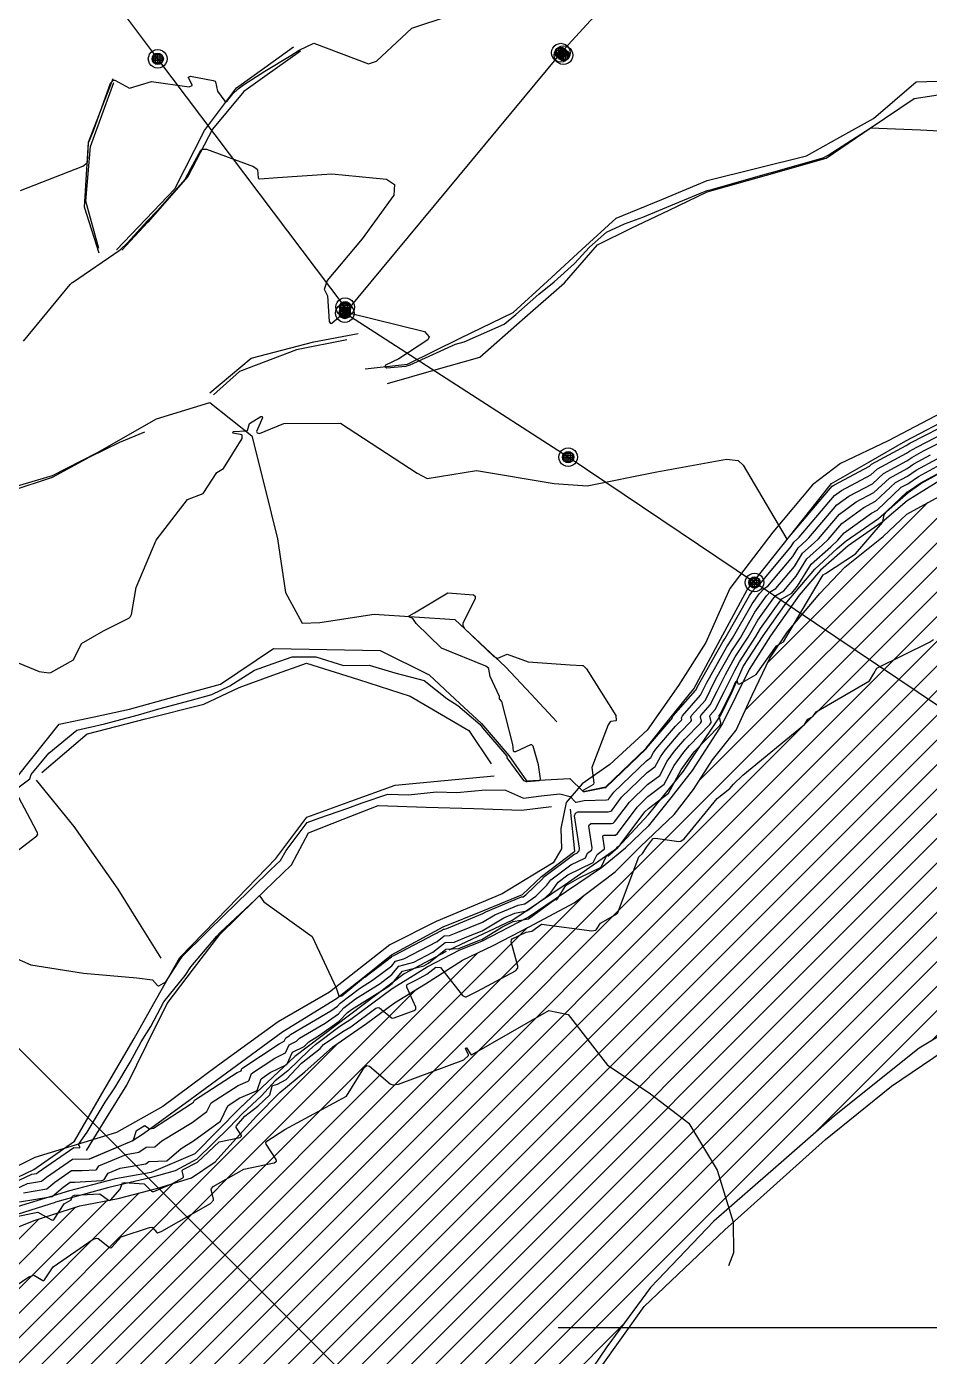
# Model space of a CAD drawing. Extents: x 13365 to 36625, y 86498 to 171760.
# Drawn here: x 15129.5 to 15453.5, y 87404.1 to 87881.3 of the extents above; entities that cross this region are included whole.
import ezdxf

# ---------------------------------------------------------------- set-up
doc = ezdxf.new("R2010")
doc.units = 0
doc.header["$LTSCALE"] = 5
doc.header["$MEASUREMENT"] = 0
for name, pattern in [('85', [0]), ('A_CONTINUOUS_LINE', [0]), ('KERB', [16, 5, -6, 5]), ('STREAM', [0])]:
    doc.linetypes.add(name, pattern=pattern)
doc.layers.get('0').update_dxf_attribs({"linetype": 'A_CONTINUOUS_LINE'})
for name, color, linetype in [('Agricultural', 40, 'Continuous'), ('CONTOUR', 255, 'Continuous'), ('ELECTRIC', 240, 'A_CONTINUOUS_LINE'), ('EXISTING ROAD', 25, 'A_CONTINUOUS_LINE'), ('Recreational', 73, 'Continuous'), ('RELIEF', 255, 'A_CONTINUOUS_LINE'), ('STREAM & RIVER FRONT', 161, 'A_CONTINUOUS_LINE'), ('text', 7, 'Continuous')]:
    doc.layers.add(name, color=color, linetype=linetype)

# ---------------------------------------------------------------- blocks, each defined once
blk = doc.blocks.new('S034')
at = {"color": 0}
for p, q in [((-0.5, 0), (-0.48, 0.13)), ((-0.48, -0.13), (-0.5, 0)), ((-0.48, 0.13), (-0.43, 0.25)), ((-0.43, 0.25), (-0.35, 0.35)), ((-0.35, 0.35), (-0.25, 0.43)), ((-0.3, 0), (-0.28, 0.11)), ((-0.28, -0.11), (-0.3, 0)), ((0.3, 0), (-0.3, 0)), ((-0.28, 0.11), (-0.21, 0.21)), ((-0.28, -0.11), (-0.28, 0.11)), ((-0.28, 0.11), (0.28, 0.11)), ((-0.25, 0.43), (-0.13, 0.48)), ((-0.21, 0.21), (-0.11, 0.28)), ((-0.21, -0.21), (-0.21, 0.21)), ((-0.21, 0.21), (0.21, 0.21)), ((-0.13, 0.48), (0, 0.5)), ((-0.11, 0.28), (0, 0.3)), ((-0.11, -0.28), (-0.11, 0.28)), ((-0.11, 0.28), (0.11, 0.28)), ((0, 0.5), (0.13, 0.48)), ((0, 0.3), (0.11, 0.28)), ((0, -0.3), (0, 0.3)), ((0.11, 0.28), (0.21, 0.21)), ((0.11, 0.28), (0.11, -0.28)), ((0.13, 0.48), (0.25, 0.43)), ((0.21, 0.21), (0.28, 0.11)), ((0.21, 0.21), (0.21, -0.21)), ((0.25, 0.43), (0.35, 0.35)), ((0.28, 0.11), (0.3, 0)), ((0.28, 0.11), (0.28, -0.11)), ((0.3, 0), (0.28, -0.11)), ((0.35, 0.35), (0.43, 0.25)), ((0.43, 0.25), (0.48, 0.13)), ((0.48, 0.13), (0.5, 0)), ((0.5, 0), (0.48, -0.13)), ((-0.43, -0.25), (-0.48, -0.13)), ((-0.35, -0.35), (-0.43, -0.25)), ((-0.25, -0.43), (-0.35, -0.35)), ((-0.21, -0.21), (-0.28, -0.11)), ((0.28, -0.11), (-0.28, -0.11)), ((-0.13, -0.48), (-0.25, -0.43)), ((-0.11, -0.28), (-0.21, -0.21)), ((0.21, -0.21), (-0.21, -0.21)), ((0, -0.5), (-0.13, -0.48)), ((0, -0.3), (-0.11, -0.28)), ((0.11, -0.28), (-0.11, -0.28)), ((0.11, -0.28), (0, -0.3)), ((0.13, -0.48), (0, -0.5)), ((0.21, -0.21), (0.11, -0.28)), ((0.25, -0.43), (0.13, -0.48)), ((0.28, -0.11), (0.21, -0.21)), ((0.35, -0.35), (0.25, -0.43)), ((0.43, -0.25), (0.35, -0.35)), ((0.48, -0.13), (0.43, -0.25))]:
    blk.add_line(p, q, dxfattribs=at)

msp = doc.modelspace()

# ---------------------------------------------------------------- hatches: boundary and pattern name
at = {"layer": 'Recreational', "linetype": 'Continuous'}
h = msp.add_hatch(dxfattribs=at)
h.set_pattern_fill('ANSI31', color=256, scale=50, style=0)
h.paths.add_polyline_path([(16925.04, 88786.82), (16936.03, 88794.73), (16947.61, 88802.45), (16962.29, 88809.39), (16976.57, 88812.09), (16983.14, 88809), (16986.23, 88800.52), (16986.61, 88791.64), (16967.53, 88779.17), (16951.49, 88770.08), (16934.59, 88758.82), (16914.22, 88751.46), (16893.85, 88741.51), (16869.9, 88732.34), (16848.23, 88722.39), (16827.43, 88716.32), (16807.06, 88707.67), (16796.66, 88696.84), (16791.89, 88682.12), (16793.58, 88667.27), (16776.24, 88655.15), (16755.44, 88642.16), (16730.74, 88633.07), (16699, 88620.88), (16673, 88608.76), (16645.69, 88596.64), (16626.19, 88584.08), (16604.87, 88574.88), (16584.5, 88567.95), (16566.74, 88556.26), (16551.57, 88548.47), (16527.73, 88536.78), (16509.97, 88521.63), (16493.01, 88512.02), (16480.88, 88500.34), (16471.34, 88486.48), (16458.3, 88468.63), (16448.77, 88462.14), (16439.67, 88454.34), (16437.07, 88432.26), (16432.7, 88415.23), (16424.9, 88397.05), (16408.86, 88372.8), (16391.96, 88357.22), (16373.71, 88338.53), (16349.88, 88319.48), (16329.44, 88302.9), (16305.61, 88287.32), (16283.51, 88279.52), (16258.8, 88271.3), (16229.68, 88257.37), (16199.35, 88247.41), (16175.08, 88235.72), (16154.64, 88223.97), (16137.74, 88210.98), (16124.3, 88198.42), (16110.82, 88183.61), (16086.55, 88172.35), (16067.92, 88161.53), (16041.48, 88148.54), (16009.78, 88132.9), (15987.68, 88122.94), (15964.28, 88106.92), (15939.51, 88090.34), (15921.31, 88073.45), (15902.24, 88056.57), (15885.34, 88036.22), (15871.43, 88017.88), (15857.13, 87997.96), (15844.56, 87976.75), (15831.5, 87955.83), (15816.76, 87917.74), (15806.36, 87890.03), (15797.66, 87863.9), (15781.19, 87833.16), (15778.99, 87814.44), (15775.95, 87788.47), (15774.63, 87758.87), (15772.03, 87736.35), (15764.62, 87714.54), (15752.05, 87702.85), (15737.75, 87695.93), (15723.45, 87692.9), (15702.22, 87687.27), (15682.62, 87677.18), (15661.38, 87665.06), (15647.51, 87656.83), (15631.48, 87641.68), (15613.71, 87627.83), (15598.54, 87614.84), (15579.04, 87602.72), (15558.2, 87588.29), (15530.46, 87568.38), (15506.2, 87552.79), (15476.25, 87530.63), (15449.81, 87514.61), (15419.47, 87490.36), (15398.37, 87471.97), (15376.2, 87452.53), (15353.49, 87428.76), (15337.72, 87407.51), (15323.12, 87385.91), (15310.68, 87362.14), (15298.25, 87335.67), (15280.32, 87299.28), (15246.25, 87276.05), (15214.35, 87254.99), (15177.58, 87217.17), (15140.81, 87184.22), (15109.99, 87150.73), (15083, 87205.69), (15068.26, 87236.08), (15049.98, 87278.53), (15039.11, 87304.43), (15028.89, 87340.43), (15019.21, 87365.14), (15012.21, 87383.95), (15005.22, 87400.07), (15002.4, 87411.12), (15003.46, 87420.61), (15010.84, 87421.66), (15020.87, 87421.14), (15033.53, 87424.83), (15054.11, 87429.57), (15070.47, 87435.9), (15082.08, 87438.01), (15097.91, 87441.17), (15110.57, 87445.91), (15125.35, 87450.13), (15132.24, 87452.8), (15148.6, 87458.07), (15162.31, 87460.71), (15176.56, 87464.4), (15188.7, 87468.09), (15197.14, 87473.89), (15202.47, 87479.77), (15211.97, 87490.31), (15220.41, 87498.75), (15229.38, 87506.13), (15239.4, 87515.09), (15251.54, 87523.52), (15261.57, 87530.9), (15272.65, 87537.76), (15285.9, 87546.26), (15296.98, 87551.53), (15310.17, 87558.38), (15326, 87566.82), (15340.77, 87577.89), (15349.82, 87586.98), (15361.96, 87598.57), (15368.82, 87607.53), (15375.68, 87618.08), (15384.17, 87628.75), (15389.98, 87641.4), (15396.31, 87654.58), (15402.64, 87664.07), (15414.25, 87677.78), (15423.22, 87687.26), (15436.94, 87698.33), (15445.45, 87706.35), (15457.05, 87712.68), (15466.03, 87718.48), (15482.91, 87725.86), (15496.63, 87731.13), (15517.74, 87738.51), (15532.51, 87745.36), (15549.48, 87754.4), (15563.2, 87764.42), (15574.81, 87771.8), (15591.69, 87782.34), (15610.69, 87792.88), (15623.47, 87799.33), (15635.61, 87808.29), (15648.8, 87819.36), (15664.1, 87832.01), (15673.6, 87840.44), (15687.92, 87853.25), (15699.53, 87866.96), (15706.39, 87878.03), (15712.72, 87891.73), (15721.69, 87909.13), (15729.61, 87927.05), (15737.59, 87940.39), (15742.34, 87950.41), (15751.31, 87963.06), (15758.17, 87980.45), (15762.91, 87998.38), (15770.36, 88013.75), (15781.44, 88027.45), (15789.88, 88042.21), (15797.32, 88052.35), (15808.93, 88069.74), (15814.2, 88085.03), (15825.28, 88097.15), (15837.42, 88107.7), (15852.76, 88118.32), (15864.9, 88132.55), (15879.67, 88144.15), (15895.56, 88157.48), (15907.17, 88172.77), (15919.31, 88188.58), (15936.19, 88204.39), (15950.97, 88221.79), (15962.58, 88233.91), (15978.99, 88249.87), (15993.76, 88267.27), (16004.32, 88285.19), (16017.03, 88307.5), (16026.53, 88323.31), (16033.59, 88346.96), (16041.25, 88369.09), (16050.91, 88392.43), (16061.79, 88405.71), (16079.8, 88418.7), (16098.35, 88428.12), (16112.55, 88429.46), (16130.27, 88435.49), (16147.6, 88441.93), (16165.97, 88448.18), (16184.87, 88452.98), (16202.81, 88459.7), (16219.52, 88466.15), (16244.19, 88475.43), (16265.73, 88483.48), (16293.92, 88494.68), (16322.75, 88508.12), (16341.39, 88520.69), (16360.93, 88535.09), (16377.91, 88547.57), (16398.45, 88564.25), (16414.47, 88572.89), (16436.6, 88582.55), (16453.32, 88593.79), (16477.34, 88606.27), (16493.41, 88613.06), (16513.91, 88621.7), (16532.86, 88632.31), (16548.56, 88642.55), (16568.74, 88657.59), (16582.83, 88670.71), (16596.61, 88682.23), (16611.92, 88687.13), (16627.87, 88686.63), (16647.1, 88693.59), (16679.29, 88703.61), (16716.75, 88703.08), (16737.86, 88713.09), (16748.94, 88728.38), (16762.13, 88738.92), (16778.49, 88752.63), (16787.39, 88761.04), (16806.07, 88767.18), (16818.95, 88772.26), (16836.58, 88774.3), (16850.13, 88774.97), (16864.37, 88778.36), (16879.96, 88783.1), (16894.88, 88784.45), (16910.81, 88785.47)])

# ---------------------------------------------------------------- linework, layer by layer
at = {"layer": 'Agricultural', "linetype": 'Continuous'}
msp.add_lwpolyline([(15460.38, 87743.94), (15438.72, 87732.62), (15421.62, 87724.52), (15411.62, 87716.86), (15397.29, 87699.88), (15381.96, 87679.57), (15373.29, 87660.26), (15363.54, 87644.81), (15352.2, 87628.82), (15338.87, 87616.5), (15328.87, 87609.51), (15323.21, 87602.85), (15321.21, 87593.53), (15321.54, 87586.2), (15318.54, 87581.21), (15311.15, 87576.73), (15300.15, 87570.07), (15276.49, 87560.08), (15259.82, 87551.76), (15238.16, 87534.77), (15219.82, 87524.12), (15198.07, 87508.36), (15178.4, 87493.71), (15161.74, 87484.38), (15132.41, 87475.39), (15113.08, 87465.74)], dxfattribs=at)
at = {"layer": 'CONTOUR', "color": 33, "linetype": 'A_CONTINUOUS_LINE'}
for points in [[(15127.33, 87822.49), (15149.7, 87831.13), (15151.22, 87832.33), (15151.34, 87832.66), (15151.55, 87837.05), (15151.76, 87839.61), (15153.59, 87844.28), (15159.6, 87860.96), (15160.67, 87862.01), (15161.17, 87861.99), (15166.43, 87859.22), (15174.28, 87861.53), (15187.82, 87859.62), (15188.93, 87860.12), (15188.96, 87860.39), (15187.59, 87862.87), (15187.62, 87863.14), (15188.37, 87863.44), (15196.52, 87861.97), (15197.18, 87861.65), (15197.31, 87861.41), (15197.96, 87858.1), (15200.7, 87854.46), (15201.05, 87854.29), (15201.33, 87854.41), (15203.57, 87857.15), (15205.48, 87858.95), (15207.4, 87860.32), (15215.03, 87865.33), (15224.37, 87870.93), (15227.29, 87872.8), (15232.62, 87875.32), (15252.22, 87867.96), (15255.12, 87868.86), (15267.71, 87880.74), (15281.11, 87885.13)], [(15128.35, 87768.34), (15145.18, 87788.75), (15145.85, 87789.44), (15145.94, 87789.46), (15145.98, 87789.47), (15163.13, 87801.11), (15165.74, 87803.72), (15172.74, 87811.48), (15176.49, 87815.3), (15186.38, 87826.53), (15188.41, 87830.33), (15192.02, 87836.91), (15192.5, 87837.31), (15194.11, 87837.3), (15210.99, 87831.03), (15212.27, 87830.12), (15212.37, 87829.89), (15212.63, 87827.03), (15212.76, 87826.81), (15213.25, 87826.64), (15219.54, 87827.08), (15239.11, 87828.44), (15258.63, 87826.53), (15261.56, 87824.59), (15261.31, 87820.83), (15249.91, 87805.08), (15237.43, 87790.17), (15236.33, 87786.97), (15236.37, 87786.78), (15237.46, 87784.64), (15238.07, 87775.39), (15238.57, 87774.73), (15239.1, 87774.8), (15243.54, 87778.68), (15244.16, 87778.96), (15245.19, 87778.6), (15272.3, 87771.83), (15273.99, 87769.92), (15273.56, 87768.87), (15263.14, 87762.02), (15258.32, 87759.72), (15258.11, 87759.24), (15258.66, 87758.83), (15265.56, 87759.45), (15267.16, 87759.89), (15283.4, 87767.29), (15286.5, 87768.12), (15300.93, 87774.47), (15305.07, 87777.9), (15313.36, 87785.26), (15318.81, 87789.72), (15326.14, 87796.2), (15331.54, 87802.09), (15337.63, 87807.55), (15344.1, 87810.51), (15350.68, 87812.91), (15359.34, 87816.52), (15371.38, 87821.53), (15373.74, 87822.42), (15375.75, 87822.88), (15394.62, 87828.34), (15396.9, 87828.88), (15415.43, 87834.22), (15417.18, 87835.18), (15432.23, 87844.79), (15432.25, 87844.8), (15432.42, 87844.91), (15450.39, 87844.25), (15468.35, 87843.29)], [(15115.31, 87657.55), (15134.01, 87649.83), (15137.45, 87649.34), (15138.16, 87649.53), (15146.39, 87653.98), (15149.2, 87659.9), (15157.09, 87664.46), (15166.15, 87669), (15166.76, 87669.53), (15167.09, 87670.25), (15168.87, 87680.02), (15176.02, 87696.98), (15187.28, 87711.53), (15192.91, 87713.75), (15197.83, 87721.24), (15200.23, 87722.71), (15206.84, 87733.44), (15206.92, 87734.52), (15206.71, 87734.72), (15203.61, 87735.35), (15203.42, 87735.63), (15203.73, 87735.94), (15208.14, 87736.16), (15208.67, 87736.17), (15208.71, 87736.18), (15208.83, 87736.36), (15209.52, 87738.88), (15213.56, 87741.41), (15214, 87741.38), (15214.16, 87740.86), (15212.07, 87735.97), (15212.2, 87735.46), (15213.04, 87735.28), (15221.85, 87738.82), (15242.19, 87738.95), (15269.68, 87721.01), (15273.24, 87719.08), (15290.95, 87721.94), (15318.8, 87717.32), (15330.7, 87716.52), (15355.69, 87721.5), (15380.76, 87726.08), (15384.86, 87725.54), (15386.7, 87723.93), (15401.99, 87697.97), (15402.42, 87697.29), (15402.48, 87697.26), (15402.51, 87697.27), (15402.75, 87697.57), (15403.3, 87698.23), (15403.32, 87698.25), (15403.34, 87698.27), (15403.35, 87698.28), (15418.67, 87716.34), (15419.23, 87716.75), (15431.99, 87723.54), (15432.72, 87724.23), (15445.14, 87730.92), (15445.56, 87731.21), (15446.56, 87731.75), (15462.37, 87739.9)], [(15123.92, 87547.73), (15131.07, 87544.53), (15149.98, 87541.56), (15169.05, 87539.94), (15174.72, 87539.15), (15176.5, 87537.16), (15176.69, 87537.06), (15176.93, 87537.09), (15179.53, 87538.48), (15184.82, 87546.88), (15185.71, 87547.92), (15201.2, 87563.23), (15203.65, 87565.54), (15216.99, 87578.68), (15220.61, 87582.06), (15222.61, 87585.56), (15230.26, 87595.67), (15234.78, 87597.31), (15244.85, 87600.8), (15249.97, 87602.65), (15259.1, 87605.82), (15266.55, 87605.63), (15276.67, 87606.6), (15283.98, 87606.43), (15294.25, 87607.42), (15301.42, 87607.27), (15307.87, 87604.44), (15314.19, 87605.22), (15320.87, 87605.9), (15324.63, 87605.03), (15326.36, 87603.08), (15326.54, 87602.96), (15326.77, 87602.94), (15329.6, 87603.49), (15337.69, 87603.77), (15338.31, 87603.94), (15338.5, 87604.09), (15340.33, 87606.54), (15352.03, 87617.84), (15353.55, 87618.98), (15354.49, 87620.73), (15355.38, 87621.98), (15362.44, 87630.22), (15364.54, 87632.37), (15364.66, 87632.58), (15364.66, 87632.63), (15364.53, 87633.22), (15364.53, 87633.27), (15364.89, 87633.96), (15371.38, 87641.32), (15372.39, 87643.3), (15373.57, 87645.69), (15380.89, 87658.64), (15382.89, 87661.75), (15389.91, 87674.12), (15392.57, 87677.83), (15394.24, 87679.67), (15395.53, 87680.43), (15404.48, 87691.12), (15406.42, 87694.27), (15409.25, 87696.8), (15410.29, 87697.76), (15420.36, 87709.64), (15424.62, 87712.73), (15433.09, 87717.24), (15437.01, 87720.92), (15445.38, 87725.43), (15447.18, 87726.66), (15451.45, 87728.97), (15462.03, 87734.43)], [(15115.33, 87461.95), (15131.35, 87469.42), (15133.04, 87469.69), (15133.62, 87470.18), (15146.47, 87478.98), (15148.47, 87478.93), (15148.63, 87479.01), (15148.64, 87479.1), (15148.28, 87479.96), (15148.27, 87480.03), (15148.41, 87480.41), (15151.26, 87484.58), (15157.74, 87495.29), (15161.18, 87500.49), (15166.73, 87509.6), (15170.67, 87516.95), (15174.07, 87522.46), (15178.75, 87531.33), (15186.47, 87540.78), (15188.43, 87543.9), (15197.77, 87554.89), (15199.03, 87556.14), (15211.63, 87567.99), (15211.74, 87568.1), (15212.93, 87569.29), (15213.07, 87569.34), (15213.25, 87569.23), (15214.65, 87567.18), (15232.01, 87554.76), (15240.62, 87536.29), (15241.59, 87533.43), (15241.78, 87533.25), (15242.65, 87533.42), (15250.48, 87539.9), (15250.9, 87540.17), (15260.5, 87547.45), (15260.74, 87547.74), (15261.25, 87547.87), (15278.45, 87556.84), (15279.08, 87557.35), (15279.54, 87557.37), (15280.3, 87557.67), (15293.22, 87562.99), (15294.31, 87563.64), (15307.16, 87568.92), (15307.74, 87569.03), (15308.67, 87569.69), (15314.75, 87575.56), (15315.05, 87575.99), (15325.93, 87584.12), (15327.23, 87584.75), (15327.42, 87585.15), (15327.78, 87585.43), (15327.8, 87585.45), (15327.96, 87586.46), (15326.19, 87598.02), (15326.52, 87599.03), (15327.41, 87599.47), (15338.25, 87599.43), (15339.15, 87599.67), (15339.51, 87599.98), (15343.08, 87604.76), (15352.19, 87613.55), (15355.14, 87615.78), (15356.98, 87619.19), (15358.71, 87621.62), (15364.11, 87627.91), (15367.95, 87631.86), (15368.17, 87632.24), (15368.17, 87632.33), (15367.93, 87633.4), (15367.93, 87633.5), (15368.2, 87634.02), (15373.14, 87639.61), (15374.89, 87643.05), (15376.93, 87647.21), (15382.38, 87656.85), (15385.69, 87661.97), (15390.91, 87671.18), (15395.11, 87677.04), (15396.35, 87678.41), (15398.42, 87679.62), (15405.07, 87687.56), (15407.97, 87692.28), (15412.2, 87696.06), (15413.76, 87697.5), (15421.21, 87706.29), (15427.31, 87710.72), (15433.64, 87714.09), (15439.16, 87719.27), (15445.5, 87722.69), (15447.98, 87724.39), (15453.9, 87727.58)], [(15118.37, 87460.76), (15129.87, 87466.11), (15134.9, 87466.92), (15136.61, 87468.4), (15146.03, 87474.85), (15152.06, 87474.92), (15152.13, 87474.92), (15152.13, 87474.92), (15152.14, 87474.92), (15152.15, 87474.94), (15167.35, 87481.38), (15167.38, 87481.38), (15167.87, 87481.72), (15168.93, 87485.1), (15171.69, 87486.79), (15171.95, 87486.86), (15172.1, 87486.81), (15173.63, 87485.71), (15173.78, 87485.66), (15175.01, 87486), (15188.31, 87494.53), (15189.41, 87495.33), (15189.72, 87495.97), (15205.03, 87505.88), (15206.33, 87506.44), (15206.42, 87506.5), (15206.46, 87506.56), (15206.74, 87507.42), (15220.11, 87516.25), (15221.9, 87517.12), (15222.52, 87518.43), (15223.75, 87519.06), (15224.24, 87519.57), (15238.75, 87528.09), (15241.08, 87529.76), (15242.04, 87530.78), (15249.03, 87536.12), (15253.66, 87539.01), (15260.56, 87544.25), (15261.95, 87545.91), (15264.86, 87546.67), (15276.89, 87552.95), (15279.39, 87554.95), (15281.25, 87555.06), (15284.23, 87556.24), (15293.12, 87559.9), (15297.53, 87562.55), (15305.95, 87566), (15308.37, 87566.47), (15312.22, 87569.21), (15316.25, 87573.11), (15317.65, 87575.11), (15324.87, 87580.51), (15330.06, 87583.03), (15330.84, 87584.66), (15332.27, 87585.74), (15332.36, 87585.85), (15332.46, 87586.53), (15331.28, 87594.3), (15331.5, 87594.98), (15332.1, 87595.27), (15339.38, 87595.25), (15339.99, 87595.41), (15340.53, 87595.87), (15345.84, 87602.98), (15352.35, 87609.26), (15356.74, 87612.57), (15359.47, 87617.65), (15362.05, 87621.26), (15365.77, 87625.6), (15371.36, 87631.34), (15371.68, 87631.89), (15371.68, 87632.03), (15371.32, 87633.59), (15371.33, 87633.72), (15371.52, 87634.08), (15374.89, 87637.91), (15377.39, 87642.79), (15380.3, 87648.72), (15383.87, 87655.05), (15388.48, 87662.19), (15391.91, 87668.24), (15397.65, 87676.25), (15398.46, 87677.14), (15401.31, 87678.82), (15405.66, 87684.01), (15409.52, 87690.3), (15415.16, 87695.33), (15417.23, 87697.24), (15422.06, 87702.94), (15430.01, 87708.71), (15434.19, 87710.94), (15441.31, 87717.62), (15445.62, 87719.95), (15448.79, 87722.11), (15456.34, 87726.19)], [(15128.39, 87462.81), (15136.76, 87464.15), (15139.61, 87466.61), (15145.6, 87470.71), (15149.43, 87470.76), (15154.3, 87471.05), (15154.67, 87471.17), (15154.74, 87471.24), (15155.46, 87472.38), (15165.22, 87476.52), (15169.81, 87477.29), (15172.44, 87479.1), (15175.57, 87479.24), (15178.08, 87481.4), (15188.87, 87487.99), (15194.23, 87491.89), (15195.72, 87495), (15205.43, 87501.28), (15209.06, 87502.83), (15209.31, 87503.01), (15209.41, 87503.18), (15210.19, 87505.56), (15218.54, 87511.07), (15222.42, 87512.96), (15223.76, 87515.81), (15226.42, 87517.16), (15227.49, 87518.27), (15236.72, 87523.69), (15241.4, 87527.04), (15243.34, 87529.09), (15247.58, 87532.34), (15256.43, 87537.86), (15260.63, 87541.05), (15263.15, 87544.08), (15268.46, 87545.47), (15275.34, 87549.06), (15279.7, 87552.55), (15282.95, 87552.75), (15288.16, 87554.81), (15293.02, 87556.81), (15300.76, 87561.46), (15304.74, 87563.09), (15309, 87563.9), (15315.76, 87568.74), (15317.75, 87570.65), (15320.25, 87574.23), (15323.81, 87576.9), (15332.9, 87581.31), (15334.26, 87584.16), (15336.76, 87586.06), (15336.92, 87586.26), (15336.97, 87586.6), (15336.36, 87590.58), (15336.47, 87590.93), (15336.78, 87591.08), (15340.51, 87591.07), (15340.82, 87591.15), (15341.54, 87591.75), (15348.59, 87601.2), (15352.5, 87604.97), (15358.34, 87609.37), (15361.97, 87616.11), (15365.39, 87620.9), (15367.44, 87623.29), (15374.77, 87630.82), (15375.19, 87631.55), (15375.19, 87631.73), (15374.72, 87633.77), (15374.73, 87633.95), (15374.83, 87634.14), (15376.65, 87636.2), (15379.89, 87642.54), (15383.66, 87650.24), (15385.37, 87653.25), (15391.27, 87662.41), (15392.91, 87665.3), (15400.2, 87675.46), (15400.57, 87675.87), (15404.2, 87678.01), (15406.25, 87680.46), (15411.08, 87688.31), (15418.11, 87694.59), (15420.7, 87696.98), (15422.91, 87699.59), (15432.7, 87706.7), (15434.74, 87707.79), (15443.45, 87715.97), (15445.74, 87717.21), (15449.6, 87719.84), (15458.78, 87724.8)], [(15124.66, 87453.99), (15133.51, 87455.85), (15138.45, 87453.01), (15138.92, 87452.95), (15139.37, 87453.26), (15142.97, 87458.8), (15145.48, 87460.24), (15146, 87461.6), (15146.07, 87461.69), (15146.75, 87461.94), (15155.77, 87462.39), (15158.87, 87460.06), (15159.18, 87459.98), (15159.57, 87460.17), (15163.05, 87464.11), (15163.84, 87466.14), (15163.95, 87466.28), (15164.52, 87466.43), (15171.72, 87465.94), (15174.27, 87463.33), (15174.53, 87463.19), (15175.12, 87463.24), (15181.83, 87466.04), (15185.59, 87468.17), (15185.82, 87468.43), (15185.84, 87468.61), (15185.37, 87470.59), (15185.39, 87470.77), (15185.72, 87471.12), (15190.88, 87473.8), (15198.64, 87481.06), (15206.13, 87482.61), (15206.63, 87483.04), (15206.61, 87483.35), (15204.75, 87486.21), (15204.69, 87486.5), (15204.83, 87486.84), (15207.81, 87490.25), (15212.52, 87493.8), (15216.83, 87497.97), (15217.63, 87501), (15217.75, 87501.21), (15217.87, 87501.28), (15219.51, 87501.74), (15222.63, 87503.46), (15228.11, 87509.27), (15234.89, 87514.51), (15236.01, 87516), (15243.04, 87520.69), (15245.82, 87522.28), (15254.82, 87529.02), (15255.7, 87529.3), (15256.15, 87529.14), (15260.31, 87525.62), (15260.75, 87525.44), (15261.42, 87525.52), (15268.65, 87528.2), (15269.16, 87528.68), (15269.18, 87529.39), (15265.93, 87536.53), (15265.92, 87537.23), (15266.12, 87537.47), (15269.42, 87539.21), (15273.13, 87541.23), (15276.34, 87543.79), (15278.1, 87543.59), (15285.98, 87533.61), (15286.86, 87533.07), (15287.24, 87533.1), (15291.38, 87535.1), (15304.92, 87542.42), (15305.76, 87543.35), (15305.84, 87544.14), (15303.43, 87552.78), (15303.52, 87553.57), (15303.84, 87553.89), (15308.76, 87556.24), (15310.85, 87556.61), (15314.35, 87559.2), (15332.35, 87556.8), (15333.79, 87557.03), (15333.96, 87557.18), (15335.47, 87559.54), (15341.59, 87563.01), (15349.21, 87583.31), (15350.52, 87584.55), (15352.13, 87586.94), (15354.21, 87589.73), (15354.44, 87589.89), (15355.17, 87590.01), (15363.62, 87588.8), (15364.35, 87588.91), (15365.55, 87589.78), (15377.33, 87604.26), (15381.96, 87607.88), (15383.27, 87609.43), (15386.63, 87612.58), (15408.68, 87630.86), (15409.92, 87632.79), (15411.7, 87633.72), (15412.9, 87635.41), (15431.99, 87646.47), (15433.56, 87649.15), (15434.7, 87651.05), (15453.53, 87660.35), (15454.98, 87661.32)], [(15111.27, 87419.72), (15130.34, 87432.6), (15132.1, 87433.16), (15132.39, 87433.09), (15135.29, 87431.32), (15135.6, 87431.29), (15135.98, 87431.55), (15139.03, 87436.25), (15153.38, 87446.15), (15154.74, 87446.54), (15155.18, 87446.4), (15159.28, 87443.13), (15159.74, 87443.01), (15160.11, 87443.2), (15163.48, 87447), (15173.61, 87450.36), (15174.47, 87450.38), (15174.65, 87450.28), (15176.27, 87448.54), (15176.46, 87448.44), (15176.58, 87448.45), (15178.01, 87449.05), (15195.49, 87458.95), (15196.58, 87460.17), (15196.62, 87460.48), (15195.78, 87463.98), (15195.82, 87464.29), (15196.5, 87465.05), (15207.46, 87471.21), (15218.4, 87473.47), (15219.14, 87474.09), (15219.11, 87474.71), (15215.45, 87480.23), (15215.37, 87480.82), (15215.73, 87481.35), (15222.24, 87485.5), (15244.36, 87497.48), (15250.8, 87507.9), (15251.67, 87508.47), (15252.54, 87508.25), (15260.01, 87501.84), (15260.79, 87501.51), (15262.96, 87501.75), (15286.49, 87510.47), (15288.15, 87512.04), (15288.15, 87512.28), (15287, 87514.55), (15287.1, 87514.82), (15287.4, 87514.76), (15288.98, 87512.43), (15289.19, 87512.3), (15289.21, 87512.3), (15289.46, 87512.42), (15316.95, 87528.2), (15323.84, 87526.79), (15337.96, 87508.59), (15352.92, 87498.6), (15367.22, 87487.7), (15377.31, 87470.91), (15383.14, 87452.21), (15383.27, 87441.18), (15381.47, 87436.57)]]:
    msp.add_lwpolyline(points, dxfattribs=at)
at = {"layer": 'CONTOUR', "color": 252, "linetype": 'A_CONTINUOUS_LINE'}
for points in [[(15125.88, 87607.71), (15130.6, 87611.3), (15131.15, 87612.93), (15137.45, 87620.56), (15147.49, 87628.78), (15152.24, 87629.87), (15152.28, 87629.88), (15157.4, 87631.06), (15169.71, 87634.32), (15176.92, 87636.39), (15188.21, 87639.39), (15196.04, 87641.64), (15202.46, 87644.74), (15211.28, 87650.36), (15217.99, 87652.75), (15224.78, 87655.16), (15233.35, 87655.1), (15243.22, 87652.03), (15252.49, 87652.12), (15261.67, 87649.32), (15272.22, 87646.66), (15280.36, 87640.1), (15284.31, 87637.69), (15292.3, 87630.87), (15293.13, 87629.6), (15301.88, 87619.4), (15301.91, 87618.81), (15307.9, 87610.76), (15308.85, 87610.35), (15309.12, 87610.38), (15313.5, 87610.69), (15313.83, 87610.86), (15313.95, 87611.28), (15313.26, 87616.39), (15311.27, 87623.06), (15310.88, 87623.5), (15310.34, 87623.52), (15304.96, 87620.97), (15304.41, 87621.01), (15304.29, 87621.19), (15303.99, 87623.62), (15300.12, 87639.13), (15299.27, 87640.08), (15299.2, 87640.89), (15295.94, 87648.03), (15295.46, 87650.73), (15295.37, 87650.92), (15294.28, 87651.75), (15278.4, 87658.23), (15269.28, 87667.05), (15268.1, 87668.9), (15266.74, 87669.48), (15266.67, 87669.59), (15266.76, 87669.77), (15268.73, 87670.84), (15280.73, 87678.13), (15289.85, 87677.33), (15290.51, 87676.89), (15290.56, 87675.97), (15286.13, 87667.24), (15286.04, 87666.38), (15286.66, 87665.26), (15297.2, 87655.23), (15298.34, 87654.64), (15298.63, 87654.67), (15302.01, 87656.11), (15309.57, 87653.3), (15324.55, 87652.27), (15328.97, 87652.05), (15329.31, 87651.95), (15330.51, 87650.74), (15340.97, 87634.1), (15341.09, 87632.24), (15340.96, 87632.13), (15339.15, 87631.85), (15339.01, 87631.78), (15338.24, 87630.71), (15332.42, 87615.35), (15333.09, 87609.87), (15333.01, 87609.43), (15332.78, 87609.17), (15329.33, 87607.3), (15329.13, 87606.99), (15329.13, 87606.97), (15329.27, 87606.83), (15329.28, 87606.82), (15329.87, 87606.78), (15337.06, 87608.18), (15337.45, 87608.19), (15337.48, 87608.2), (15337.49, 87608.2), (15337.57, 87608.32), (15351.87, 87622.13), (15351.95, 87622.19), (15352, 87622.28), (15352.04, 87622.34), (15360.78, 87632.52), (15361.13, 87632.89), (15361.15, 87632.93), (15361.15, 87632.94), (15361.13, 87633.03), (15361.13, 87633.04), (15361.58, 87633.9), (15369.63, 87643.03), (15369.9, 87643.55), (15370.21, 87644.18), (15379.4, 87660.44), (15380.1, 87661.54), (15388.91, 87677.06), (15390.02, 87678.62), (15392.13, 87680.94), (15392.64, 87681.24), (15403.89, 87694.67), (15404.87, 87696.26), (15406.29, 87697.53), (15406.82, 87698.02), (15419.52, 87712.99), (15421.93, 87714.74), (15432.54, 87720.39), (15434.87, 87722.57), (15445.26, 87728.18), (15446.37, 87728.93), (15449.01, 87730.36), (15462.2, 87737.16)], [(15126.91, 87459.51), (15138.62, 87461.38), (15142.6, 87464.82), (15145.16, 87466.58), (15146.8, 87466.59), (15156.47, 87467.18), (15157.2, 87467.41), (15157.36, 87467.56), (15158.78, 87469.83), (15163.09, 87471.65), (15172.24, 87473.2), (15173.4, 87474), (15179.8, 87474.29), (15184.92, 87478.69), (15189.44, 87481.45), (15199.06, 87488.45), (15201.73, 87494.02), (15205.83, 87496.67), (15211.78, 87499.22), (15212.2, 87499.52), (15212.37, 87499.8), (15213.64, 87503.7), (15216.96, 87505.89), (15222.93, 87508.81), (15224.99, 87513.19), (15229.1, 87515.27), (15230.74, 87516.97), (15234.68, 87519.28), (15241.73, 87524.32), (15244.64, 87527.41), (15246.14, 87528.55), (15259.19, 87536.71), (15260.69, 87537.85), (15264.36, 87542.25), (15272.07, 87544.27), (15273.79, 87545.17), (15280.01, 87550.16), (15284.65, 87550.44), (15292.09, 87553.38), (15292.92, 87553.72), (15300.1, 87558.03), (15304.12, 87560.08), (15309.7, 87561.09), (15319.04, 87567.99), (15319.61, 87567.92), (15319.65, 87567.92), (15320, 87568.22), (15323.09, 87573.05), (15328.05, 87575.86), (15335.73, 87579.6), (15337.67, 87583.66), (15341.25, 87586.37), (15341.47, 87586.66), (15341.48, 87586.67), (15341.45, 87586.86), (15341.45, 87586.88), (15341.47, 87586.89), (15341.64, 87586.89), (15341.66, 87586.89), (15342.55, 87587.64), (15351.35, 87599.42), (15352.66, 87600.68), (15359.93, 87606.16), (15364.46, 87614.57), (15368.72, 87620.54), (15369.1, 87620.99), (15378.18, 87630.3), (15378.69, 87631.2), (15378.7, 87631.43), (15378.12, 87633.95), (15378.13, 87634.18), (15378.14, 87634.2), (15378.4, 87634.49), (15382.39, 87642.29), (15384.09, 87646.23), (15384.42, 87646.44), (15384.51, 87646.39), (15384.83, 87645.44), (15384.9, 87645.38), (15385.47, 87645.43), (15391.3, 87648.75), (15398.68, 87659.09), (15401.16, 87660.53), (15409.4, 87674.53), (15415.38, 87684.51), (15416.28, 87684.95), (15427.03, 87692.1), (15436.69, 87703.33), (15436.79, 87703.63), (15437.27, 87706.02), (15438.2, 87707.37), (15445.6, 87714.32), (15445.86, 87714.46), (15450.41, 87717.57), (15461.23, 87723.41)], [(15126.47, 87585.75), (15133.17, 87590.87), (15133.53, 87591.46), (15133.47, 87591.93), (15130.72, 87597), (15125.73, 87606.42)]]:
    msp.add_lwpolyline(points, dxfattribs=at)
at = {"layer": 'ELECTRIC', "linetype": 'A_CONTINUOUS_LINE'}
for p, q in [((15176.56, 87869.7), (15090.09, 87985.24)), ((15321.25, 87871.9), (15243.73, 87778.47)), ((15242.82, 87779.42), (15243.73, 87778.47)), ((15470.89, 87627.83), (15390.75, 87681.77))]:
    msp.add_line(p, q, dxfattribs=at)
for points in [[(15322.18, 87871.03), (15321.25, 87871.9), (15387.78, 87944.41)], [(15390.75, 87681.77), (15323.87, 87726.77), (15243.73, 87778.47), (15244.74, 87779.63), (15242.82, 87779.42), (15243.82, 87780.61), (15176.56, 87869.7)]]:
    msp.add_lwpolyline(points, dxfattribs=at)
at = {"layer": 'EXISTING ROAD', "linetype": 'KERB'}
for p, q in [((15335.83, 87579.53), (15344.45, 87586.6)), ((15319.2, 87568.28), (15335.83, 87579.53)), ((15303.65, 87560.47), (15280.1, 87549.4)), ((15144.84, 87463.48), (15126.1, 87457.71))]:
    msp.add_line(p, q, dxfattribs=at)
for points in [[(15535.74, 87752.21), (15526.19, 87748.01), (15514.02, 87742.72), (15500.35, 87737.24), (15475.52, 87726.77), (15459.44, 87719.71), (15445.6, 87711.1), (15436.61, 87703.49), (15424.42, 87694.98), (15414.4, 87686.2), (15406.78, 87677.29), (15396.54, 87662.63), (15388.8, 87650.58), (15379.33, 87631.14), (15368.42, 87614.33), (15360.74, 87604.54), (15352.64, 87594.36), (15344.45, 87586.6)], [(15445.87, 87714.11), (15450.51, 87717.27), (15461.34, 87723.34)], [(15338.16, 87583.59), (15341.7, 87586.68), (15352.74, 87598.52), (15365.26, 87614.07), (15369.48, 87620.46), (15378.69, 87634.21), (15382.57, 87642.27), (15386.72, 87651.61), (15393.83, 87662.61), (15402.4, 87674.78), (15412.39, 87686.62), (15420.38, 87694.02), (15423.62, 87696.76), (15435.26, 87704.79), (15445.87, 87714.11)], [(15303.65, 87560.47), (15322.78, 87573.38), (15341.7, 87586.68)], [(15230.92, 87513.97), (15233.16, 87516), (15241.94, 87522.54), (15245.83, 87525.02), (15260.73, 87536.07), (15266.28, 87539.54), (15273.27, 87543.87), (15284.97, 87550.01), (15292.9, 87553.08), (15309.55, 87561.68), (15319.2, 87568.28)], [(15280.1, 87549.4), (15264.96, 87541.33), (15245.34, 87526.49), (15225.72, 87511.64), (15215.92, 87502.47), (15206.12, 87493.31)], [(15230.92, 87513.97), (15223.21, 87506.49), (15218.72, 87502.92), (15213.76, 87497.62), (15206.98, 87491.27), (15202.16, 87486.23), (15190.55, 87474.84), (15182.88, 87470.69), (15173.88, 87468.14), (15159.03, 87464.7), (15139.92, 87459.45)], [(15206.12, 87493.31), (15189.84, 87476.75), (15174.15, 87470), (15161.4, 87467.8), (15144.84, 87463.48)], [(15062.43, 87437.54), (15074.81, 87441.62), (15087.84, 87443.67), (15097.88, 87445.45), (15108.17, 87448.41), (15122.08, 87453.73), (15139.92, 87459.45)]]:
    msp.add_lwpolyline(points, dxfattribs=at)
at = {"layer": 'Recreational', "linetype": 'Continuous'}
for points in [[(15125.35, 87450.13), (15132.24, 87452.8), (15148.6, 87458.07), (15162.31, 87460.71), (15176.56, 87464.4), (15188.7, 87468.09), (15197.14, 87473.89), (15202.47, 87479.77), (15211.97, 87490.31), (15220.41, 87498.75), (15229.38, 87506.13), (15239.4, 87515.09), (15251.54, 87523.52), (15261.57, 87530.9), (15272.65, 87537.76), (15285.9, 87546.26), (15296.98, 87551.53), (15310.17, 87558.38), (15326, 87566.82), (15340.77, 87577.89), (15349.82, 87586.98), (15361.96, 87598.57), (15368.82, 87607.53), (15375.68, 87618.08), (15384.17, 87628.75), (15389.98, 87641.4), (15396.31, 87654.58), (15402.64, 87664.07), (15414.25, 87677.78), (15423.22, 87687.26), (15436.94, 87698.33), (15445.45, 87706.35), (15457.05, 87712.68)], [(15476.25, 87530.63), (15449.81, 87514.61), (15419.47, 87490.36), (15398.37, 87471.97), (15376.2, 87452.53), (15353.49, 87428.76), (15337.72, 87407.51), (15323.12, 87385.91)]]:
    msp.add_lwpolyline(points, dxfattribs=at)
at = {"layer": 'RELIEF'}
for points in [[(15161.74, 87801.13), (15172.25, 87812.11), (15182.76, 87823.09), (15193.32, 87844.01), (15204.8, 87859.27), (15215.05, 87866.63), (15225.3, 87873.99)], [(15227.79, 87872.51), (15215, 87863.39), (15207.52, 87857.98), (15196.19, 87844.42), (15187.39, 87827.49), (15173.07, 87811.05), (15163.71, 87801.1)], [(15155.55, 87799.95), (15150.27, 87816.43), (15151.67, 87839.79), (15160.51, 87862.7)], [(15251, 87758.48), (15266.23, 87760.1), (15285.16, 87769.41), (15304.09, 87778.71), (15316.43, 87789.97), (15328.77, 87801.24), (15341.1, 87812.5), (15357.46, 87819.25), (15373.82, 87826), (15391.61, 87830.48), (15409.4, 87834.95), (15421.43, 87841.63), (15433.47, 87848.31), (15448.81, 87861.44), (15467.88, 87862.08), (15486.95, 87862.72)], [(15155.38, 87801.6), (15150.77, 87818.64), (15152.4, 87838.29), (15160.84, 87861.25)], [(15259.07, 87753.23), (15275.61, 87757.96), (15292.15, 87762.68), (15307.35, 87776.01), (15322.55, 87789.33), (15334.44, 87802.99), (15346.44, 87808.95), (15360.09, 87815.43), (15373.73, 87821.92), (15395.1, 87828.01), (15416.47, 87834.1), (15432.25, 87844.8), (15448.04, 87855.5), (15461.37, 87857.48), (15474.7, 87859.46), (15486.77, 87858.89)], [(15195.29, 87749.87), (15210.08, 87762.34), (15232.56, 87768.09), (15248.47, 87771.1)], [(15244.42, 87768.86), (15226.38, 87765.33), (15205.93, 87757.44), (15196.56, 87749.11)], [(15126.18, 87612.11), (15141.14, 87630.93), (15153.79, 87633.63), (15166.43, 87636.33), (15182.79, 87640.83), (15199.15, 87645.34), (15218.11, 87658.08), (15237.23, 87657.7), (15256.35, 87657.32), (15273.99, 87648.67), (15283.37, 87639.9), (15292.76, 87631.12), (15302.56, 87619.72), (15308.89, 87610.61), (15324.43, 87611.4), (15329.29, 87606.83), (15337.44, 87608.41), (15351.86, 87622.36), (15360.43, 87633), (15369, 87643.64), (15378.59, 87661.42), (15388.18, 87679.2), (15403.29, 87698.28), (15418.41, 87717.36), (15431.74, 87724.98), (15445.06, 87732.6), (15462.48, 87741.75)], [(15152.2, 87726.91), (15163.02, 87732.12), (15171.94, 87735.79)], [(15124.3, 87714.78), (15138.77, 87719.63), (15152.2, 87726.91)], [(15134.95, 87613.55), (15151.26, 87627.5), (15151.32, 87627.52), (15172.19, 87632.81), (15193.06, 87638.1), (15205.78, 87644.14), (15217.9, 87648.51), (15230.01, 87652.87), (15248.62, 87646.92), (15267.22, 87640.96), (15288.17, 87628.64), (15296.24, 87616.7)], [(15069.5, 87453.99), (15082.69, 87453.93), (15095.89, 87453.87), (15113.99, 87462.48), (15132.1, 87471.09), (15146.71, 87481.24), (15157.38, 87499.68), (15168.05, 87518.12), (15176.25, 87532.66), (15184.45, 87547.19), (15201.72, 87564.95), (15218.99, 87582.7), (15230.05, 87597.58), (15245.9, 87603.29), (15261.75, 87609.01), (15279.55, 87610.69), (15297.35, 87612.36)], [(15132.89, 87610.88), (15146.43, 87594.22), (15154.31, 87582.99), (15162.2, 87571.76), (15169.94, 87559.37), (15177.68, 87546.97)], [(15150.95, 87477.97), (15158.2, 87489.68), (15165.45, 87501.39), (15172.69, 87516.04), (15179.94, 87530.69), (15189.39, 87543.1), (15198.84, 87555.51), (15211.7, 87568.01), (15224.55, 87580.5), (15230.66, 87591.92), (15243.18, 87596.83), (15255.71, 87601.75), (15272.86, 87601.2), (15290, 87600.66), (15307.15, 87600.11), (15317.95, 87601.39)], [(15152.09, 87474.98), (15167.36, 87481.41), (15171.51, 87483.99), (15188.16, 87496.22), (15204.81, 87508.45), (15221.46, 87520.68), (15240.76, 87532.44), (15250.62, 87540.28), (15260.48, 87548.13), (15278.97, 87558.15), (15293.26, 87564), (15307.54, 87569.84), (15314.34, 87576.23), (15326.28, 87585.32), (15324.76, 87600.46)]]:
    msp.add_lwpolyline(points, dxfattribs=at)
at = {"layer": 'STREAM & RIVER FRONT', "linetype": 'STREAM'}
msp.add_lwpolyline([(15123.04, 87715.5), (15138.78, 87720.12), (15154.96, 87728.4), (15176.11, 87740.49), (15195.23, 87746.34), (15210.39, 87734.39), (15214.95, 87715.89), (15219.51, 87697.4), (15222.47, 87678.2), (15228.45, 87667.16), (15234.74, 87667.43), (15254.19, 87670.39), (15268.67, 87669.46), (15283.15, 87668.53), (15301.39, 87651.56), (15310.61, 87641.65), (15319.82, 87631.75)], dxfattribs=at)
at = {"layer": 'STREAM & RIVER FRONT', "linetype": '85'}
msp.add_lwpolyline([(15298.31, 87328.38), (15307.92, 87348.32), (15317.52, 87368.27), (15327.13, 87388.21), (15351.2, 87421.94), (15365.66, 87435.73), (15380.13, 87449.51), (15416.27, 87481.85), (15439.9, 87501.01), (15469.96, 87521.33)], dxfattribs=at)
at = {"layer": 'text', "linetype": 'Continuous'}
for p, q in [((14844.49, 87796.67), (15433.43, 87207.73)), ((15320.28, 87414.47), (15473.98, 87414.47))]:
    msp.add_line(p, q, dxfattribs=at)

# ---------------------------------------------------------------- block references
at = {"layer": 'ELECTRIC', "xscale": 6.75, "yscale": 6.75, "zscale": 6.75, "rotation": 270}
for p in [(15176.56, 87869.7), (15176.56, 87869.7), (15321.25, 87871.9), (15321.25, 87871.9), (15322.18, 87871.03), (15322.18, 87871.03), (15243.73, 87778.47), (15243.73, 87778.47), (15243.82, 87780.61), (15243.82, 87780.61), (15323.87, 87726.77), (15323.87, 87726.77), (15390.75, 87681.77), (15390.75, 87681.77)]:
    msp.add_blockref('S034', p, dxfattribs=at)

doc.saveas('drawing.dxf')
